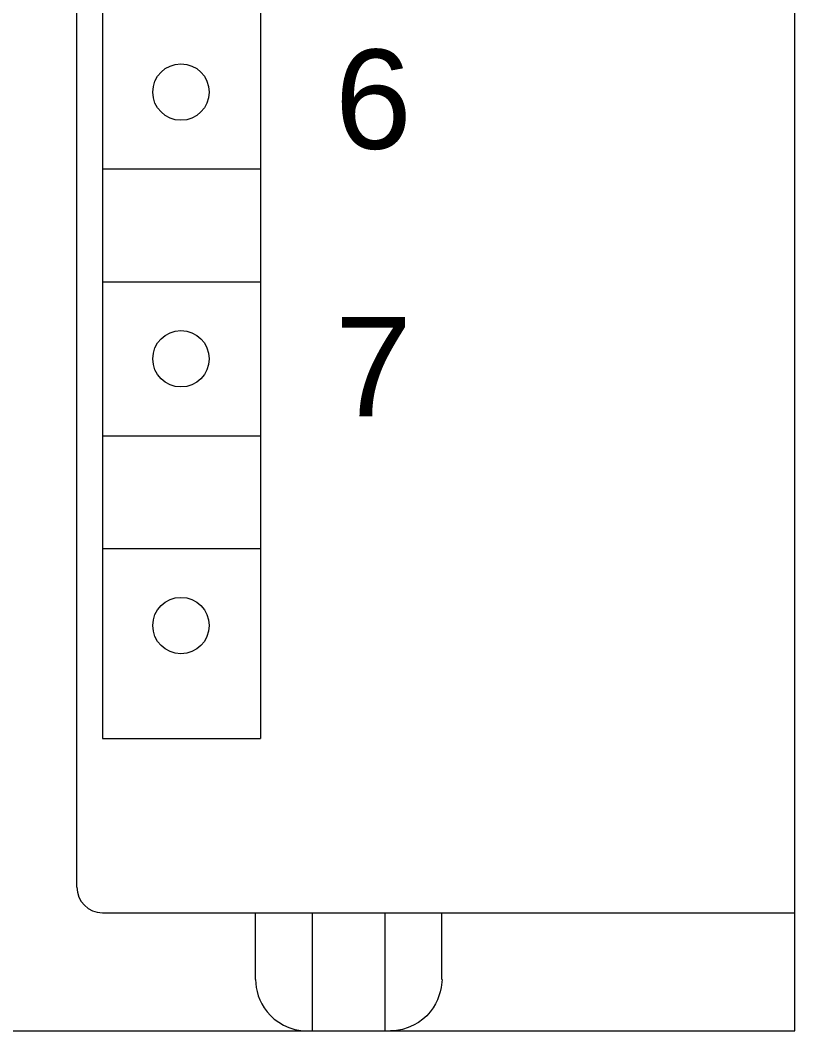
# Model space of a CAD drawing. Header units: millimetres. Extents: x -5035 to 14510, y -7775 to 12.
# Drawn here: x 642.53 to 654.39, y -2292.79 to -2277.32 of the extents above; entities that cross this region are included whole.
import ezdxf

# ---------------------------------------------------------------- set-up
doc = ezdxf.new("R2010")
doc.units = ezdxf.units.MM
doc.layers.add('eProC - L2', color=41, linetype='Continuous', lineweight=20)
doc.styles.get("Standard").update_dxf_attribs({"font": 'arial.ttf'})

msp = doc.modelspace()

# ---------------------------------------------------------------- linework, layer by layer
at = {"layer": 'eProC - L2', "linetype": 'Continuous'}
for p, q in [((654.393, -2292.79), (654.393, -2194.632)), ((643.4, -2290.591), (643.4, -2196.517)), ((643.777, -2199.108), (643.792, -2288.314)), ((646.211, -2248.109), (646.211, -2288.314)), ((643.792, -2279.598), (646.211, -2279.598)), ((643.792, -2281.325), (646.211, -2281.325)), ((643.792, -2283.681), (646.211, -2283.681)), ((643.792, -2285.409), (646.211, -2285.409)), ((643.792, -2288.314), (646.211, -2288.314)), ((643.792, -2290.984), (654.393, -2290.984)), ((646.137, -2292.005), (646.137, -2290.984)), ((647.006, -2292.79), (647.006, -2290.984)), ((648.117, -2290.984), (648.117, -2292.79)), ((648.986, -2292.005), (648.989, -2290.984)), ((646.137, -2292.005), (646.139, -2292.067)), ((646.139, -2292.067), (646.147, -2292.129)), ((646.147, -2292.129), (646.159, -2292.191)), ((648.976, -2292.13), (648.963, -2292.192)), ((648.991, -2292.005), (648.976, -2292.13)), ((646.159, -2292.191), (646.177, -2292.254)), ((646.177, -2292.254), (646.201, -2292.316)), ((648.945, -2292.255), (648.921, -2292.318)), ((648.963, -2292.192), (648.945, -2292.255)), ((646.201, -2292.316), (646.231, -2292.378)), ((646.231, -2292.378), (646.268, -2292.439)), ((646.268, -2292.439), (646.312, -2292.499)), ((648.854, -2292.441), (648.81, -2292.501)), ((648.891, -2292.38), (648.854, -2292.441)), ((648.921, -2292.318), (648.891, -2292.38)), ((646.312, -2292.499), (646.363, -2292.556)), ((646.363, -2292.556), (646.422, -2292.611)), ((648.758, -2292.559), (648.698, -2292.613)), ((648.81, -2292.501), (648.758, -2292.559)), ((646.422, -2292.611), (646.49, -2292.66)), ((646.49, -2292.66), (646.565, -2292.704)), ((646.565, -2292.704), (646.647, -2292.74)), ((646.647, -2292.74), (646.735, -2292.768)), ((648.475, -2292.741), (648.388, -2292.768)), ((648.555, -2292.706), (648.475, -2292.741)), ((648.63, -2292.663), (648.555, -2292.706)), ((648.698, -2292.613), (648.63, -2292.663)), ((622.983, -2292.79), (654.393, -2292.79)), ((646.735, -2292.768), (646.828, -2292.784)), ((646.828, -2292.784), (646.922, -2292.79)), ((648.296, -2292.784), (648.201, -2292.79)), ((648.388, -2292.768), (648.296, -2292.784))]:
    msp.add_line(p, q, dxfattribs=at)
for centre in [(644.994, -2278.42), (644.994, -2282.503), (644.994, -2286.587)]:
    msp.add_circle(centre, 0.432, dxfattribs=at)
msp.add_arc((643.792, -2290.591), 0.393, 180, 270, dxfattribs=at)

# ---------------------------------------------------------------- texts
at = {"layer": 'eProC - L2', "char_height": 1.519, "attachment_point": 5}
for s, insert in [('6', (647.939, -2278.54)), ('7', (647.939, -2282.624))]:
    msp.add_mtext_dynamic_manual_height_columns(s, width=6.72212, gutter_width=9.496, heights=[0], dxfattribs=dict(at, insert=insert))

doc.saveas('drawing.dxf')
